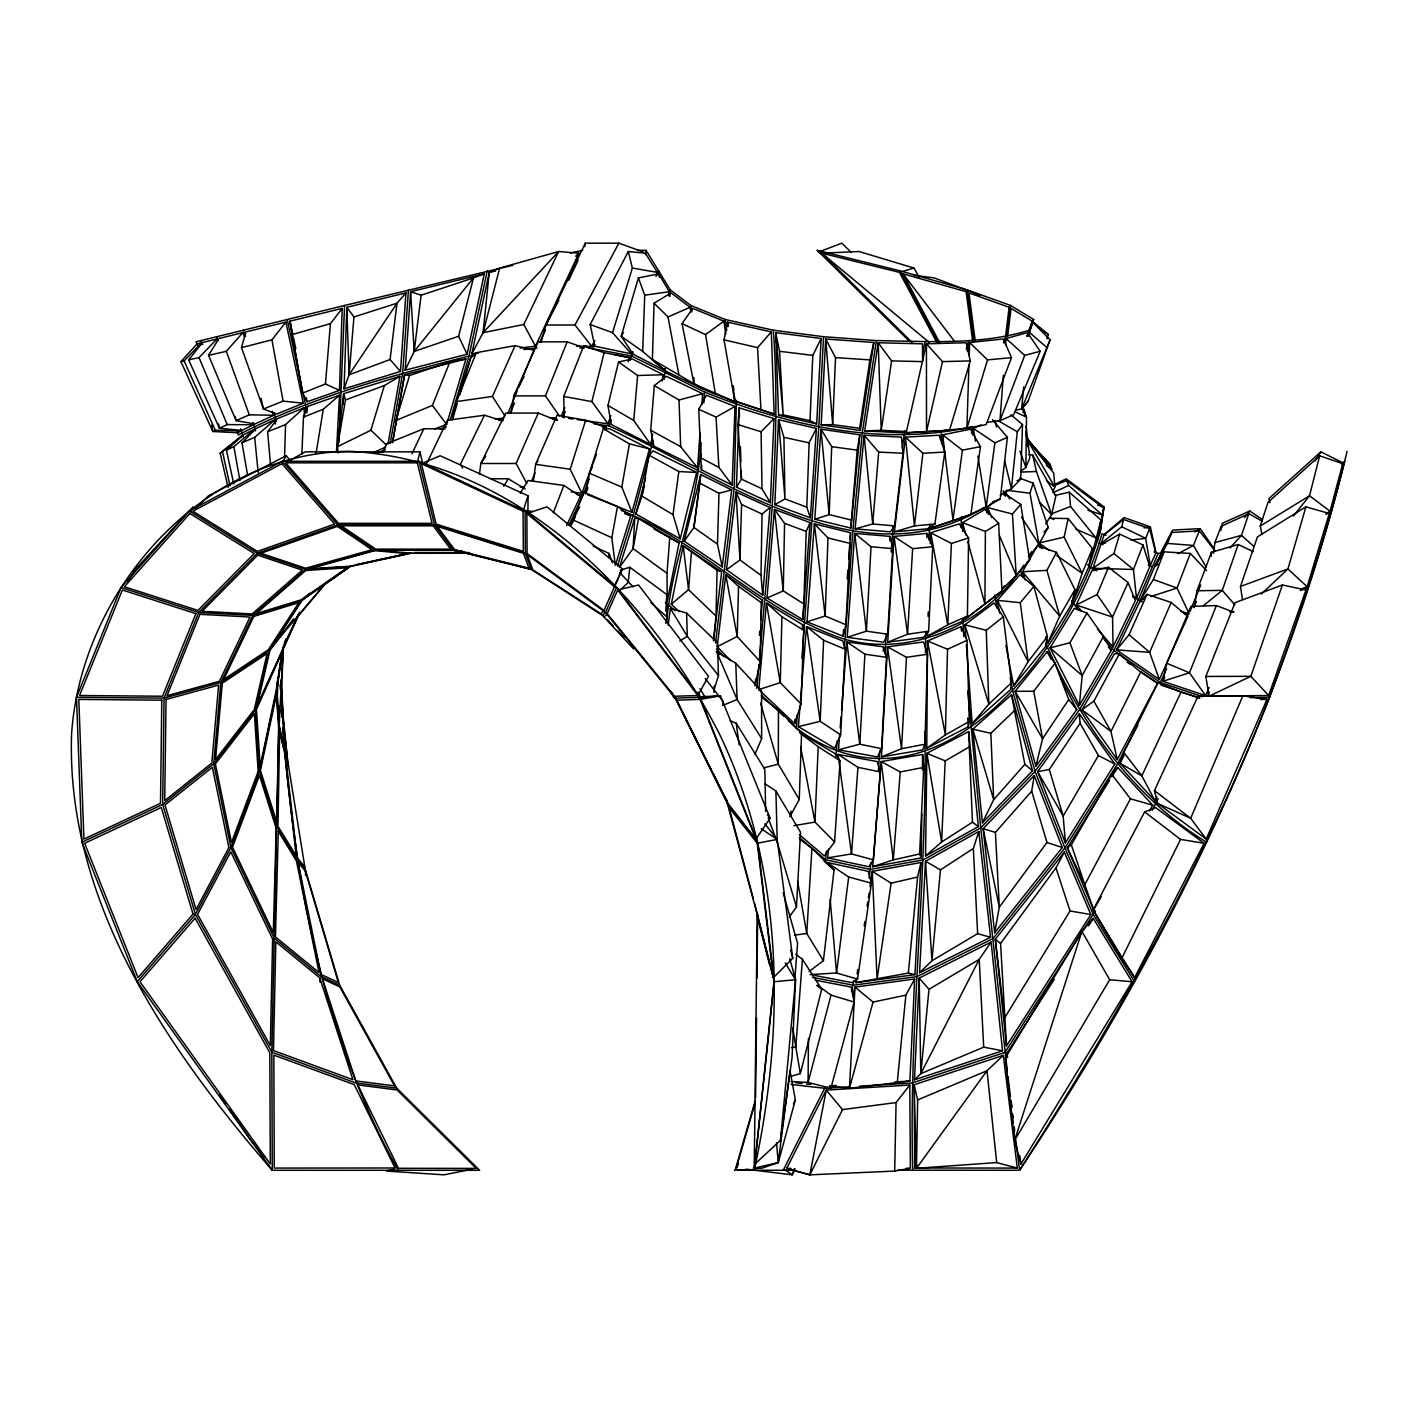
<?xml version="1.0" encoding="UTF-8"?>
<svg xmlns="http://www.w3.org/2000/svg" width="1418" height="1418" viewBox="0 0 1418 1418"><rect width="100%" height="100%" fill="white"/><g stroke="black" fill="none" stroke-linecap="round" stroke-linejoin="round"><path stroke-width="1.5" d="M761.484 697.213L778.447 710.046L778.322 764.178L799.238 799.522L789.826 816.821M527.939 513.068L528.045 495.786L440.218 455.763L421.394 463.651L436.106 524.093L523.348 551.389L523.082 511.242L528.045 495.786M924.873 731.989C927.549 878.256 908.708 1023.938 912.696 1170.187L1019.577 1170.293C1165.631 950.095 1284.868 709.089 1347.1 451.296M925.44 652.617L925.741 632.747M926.787 748.243L927.514 640.989L961.12 626.65L967.041 640.316L969.274 721.425L968.352 726.76L926.787 748.243L945.363 734.932L969.274 721.425M998.644 523.313L985.404 531.449L984.907 603.979L964.453 619.666L1001.959 590.951L998.644 523.313L984.943 509.399L962.574 522.622L962.733 531.449M808.455 1038.384L808.083 1082.43L830.877 1088.28L854.15 1002.047L851.208 987.105L815.297 980.157M620.215 570.231L629.805 567.253L666.761 594.532L665.822 611.3M755.245 1100.705L735.18 1170.187L754.199 1170.293L757.247 914.504L725.963 798.369M755.599 1097.638L756.503 1017.911M756.964 978.048L757.637 918.244L769.584 964.825M925.564 855.993L926.876 753.277L968.654 731.617L978.385 826.57L925.564 855.993L941.605 842.008L972.464 822.21L968.654 731.617M1024.771 415.58L1024.009 409.235L1026.508 417.122L1025.888 467.373L1020.978 471.166M921.239 857.943L919.608 854.008L923.738 767.386L922.622 754.465L881.181 761.572L872.708 866.735L921.239 857.943L921.842 813.914M922.427 769.885L922.622 754.465M927.602 631.772L927.461 636.168L961.014 621.899L967.413 616.068L968.618 537.954L959.259 523.898L930.687 532.725L930.35 543.732M762.707 595.135L761.005 575.336L762.033 514.025L770.027 507.591L736.031 492.011L726.459 569.788L762.707 595.135L770.027 507.591M914.716 1167.989L916.471 1168.29L917.641 1099.943L914.096 1084.77L1003.324 1055.364L1017.309 1168.077L914.716 1167.989L914.096 1084.77L916.471 1168.29L996.694 1162.583L1017.309 1168.077M754.979 685.833L760.172 661.603L761.271 602.668L762.423 600.275L725.75 574.715L717.224 646.714L730.819 660.806M766.996 597.988L783.268 590.898L774.441 509.399L784.562 523.313L783.268 590.898L803.811 603.926L802.818 619.613L766.996 597.988L774.441 509.399L810.068 522.604L802.818 619.613M894.705 1171.091L896.07 1102.584L909.789 1085.036L826.269 1090.088L786.671 1168.414L809.82 1174.848L894.705 1171.091L910.374 1168.29L909.789 1085.036M716.019 616.068L688.545 589.693L683.175 545.788L721.656 571.738L713.52 640.901L716.019 616.068L717.065 570.337L683.175 545.788L671.281 604.228L679.364 611.69M758.79 689.591L780.272 682.643L766.411 602.916L781.921 616.759L780.272 682.643L801.081 704.037L794.629 723.588L758.79 689.591L766.411 602.916L802.588 624.7L803.687 630.283L801.081 704.037M947.525 649.249L945.363 734.932L927.514 640.989L947.525 649.249L967.041 640.316M717.224 646.714L737.2 636.487L725.75 574.715L738.548 586.396L737.2 636.487L760.172 661.603M652.404 359.534L702.903 388.887L666.318 371.427L652.404 359.534L654.053 303.222L671.104 292.888L690.07 307.298L690.761 311.606M722.205 566.899L717.473 544.14L718.979 493.269L699.801 483.13L700.722 474.569L731.688 489.919L722.205 566.899L684.185 541.197L700.722 474.569L693.916 527.478L684.185 541.197M761.005 575.336L739.948 559.968L736.031 492.011L741.579 504.489L739.948 559.968L726.459 569.788M924.89 744.237L927.532 654.247L923.526 641.946L887.491 646.838L881.429 756.928L922.728 749.874L924.89 744.237L901.529 748.704L881.429 756.928M284.539 457.305L285.567 424.585L304.055 407.817L304.445 416.626M928.081 616.369L928.223 611.956M926.823 537.794L926.964 533.381L894.031 536.412L887.721 642.212L923.65 637.356L928.613 631.205L932.725 546.745L926.964 533.381M928.701 539.762L929.8 524.376M968.937 364.515L966.916 428.307L943.573 430.469M969.221 355.705L969.628 342.5L1003.395 338.991L1011.477 357.62L986.13 424.602L966.916 428.307L987.495 359.888L969.628 342.5L967.147 350.884M1000.275 495.201L1011.406 488.749L1020.747 479.142L1022.502 424.585L1010.999 414.8M339.469 390.393L342.199 308.38L289.928 321.159L302.513 393.141L307.121 401.773L339.469 390.393L325.449 383.977L302.513 393.141L289.928 321.159L292.64 333.886M512.713 265.343L344.574 305.473L338.867 442.646M344.06 388.869L346.807 307.298L405.938 292.888L400.496 371.427L344.06 388.869L349.094 374.777L397.005 303.222L405.938 292.888M736.438 487.172L739.186 407.835L774.015 418.611L770.346 502.699L736.438 487.172L741.419 479.142L741.153 470.51M803.811 603.926L806.222 531.431L810.068 522.604M1211.309 556.264L1211.433 552.276L1238.198 544.494L1253.299 551.602M638.419 277.91L621.208 336.296L633.155 354.216L664.368 370.222L642.691 351.434L644.729 295.21L638.419 277.91L658.679 273.851L669.278 291.683L669.012 296.043M732.149 485.062L734.985 406.434L706.359 395.197L698.737 409.253L701.378 469.819L732.149 485.062L718.891 467.391L700.793 457.837L701.183 453.512M810.352 517.818L806.807 507.148L809.129 442.841L816.413 428.396L778.517 419.746L774.831 504.648L810.352 517.818L816.413 428.396M799.238 799.522L801.578 733.195L778.447 710.046M807.002 621.846L825.134 616.015L814.393 523.88L828.006 537.936L825.134 616.015L845.908 624.753L843.125 636.133L807.002 621.846L814.393 523.88L850.552 532.707L845.908 624.753M850.889 528.063L851.456 520.105L829.193 514.592L820.898 429.193L831.692 446.652L829.193 514.592L814.783 519.272L820.898 429.193L859.84 434.83L850.889 528.063L814.783 519.272M816.679 423.964L810.015 420.667L812.798 355.386L821.146 338.512L775.699 332.627L778.571 415.279L816.679 423.964L821.146 338.512M800.479 700.545L806.523 626.596L823.61 640.262L820.189 721.337L840.644 734.843L834.706 748.172L798.334 726.654L800.124 704.906M821.199 424.797L832.685 424.602L825.701 338.991L835.521 357.62L832.685 424.602L859.645 428.307L860.371 430.469L821.199 424.797L825.701 338.991L873.842 342.5L860.371 430.469M301.839 454.256L303.47 417.122L307.529 406.434L339.522 395.197L336.438 452.236M785.217 962.964L795.551 979.714L792.059 1057.757L780.485 1140.356L754.837 1164.089L773.944 981.77L795.551 979.714L789.737 958.603M801.152 734.045L818.204 746.701L814.942 822.068L834.599 841.902L824.283 855.905L799.575 834.847M967.413 616.068L947.773 624.789L930.687 532.725L951.407 543.449L947.773 624.789L927.461 636.168M945.186 760.881L941.605 842.008L926.876 753.277L945.186 760.881L969.558 746.807M829.814 1086.206L849.435 1088.297L909.895 1081.048L914.663 978.987L855.001 987.105L852.661 995.525M914.486 1079.807L919.201 978.065L991.111 942.101L1002.544 1050.791L914.486 1079.807L920.796 1073.656L979.2 959.401L991.111 942.101M282.714 657.686L279.24 723.481L276.776 689.52L277.893 678.69M281.491 686.489L283.334 651.589M637.32 250.312L646.041 250.312L670.271 289.892L690.85 305.473L725.13 319.475L773.324 330.217L823.557 336.722L818.842 426.605L801.914 658.306M840.644 734.843L845.181 649.214L842.895 640.971L806.523 626.596L820.189 721.337L798.334 726.654M634.732 518.19L633.102 548.571L619.436 567.43L634.732 518.19L638.508 518.58L679.062 543.023L667.24 601.232L667.009 573.315L669.792 537.174M789.117 917.233L796.473 906.971L800.55 832.26L775.894 790.996L765.029 783.817M887.65 634.201L866.416 631.17L854.717 533.363L871.024 546.745L866.416 631.17L847.22 637.32L854.717 533.363L890.043 536.412L892.702 548.66L887.65 634.201L883.733 642.212L847.22 637.32M839.704 734.4L838.517 749.803L877.441 756.928L881.588 748.686L886.516 657.314L883.503 646.838L846.83 641.929L841.565 710.17M906.474 657.314L901.529 748.704L887.491 646.838L906.474 657.314L927.532 654.247M856.437 978.26L855.798 982.621L914.947 974.645L921.009 862.481L872.283 871.361L870.014 886.622M919.538 972.766L925.511 861.24L978.828 831.497L990.544 937.263L919.538 972.766L931.927 960.766L977.64 933.647L990.544 937.263M343.103 404.591L343.705 393.672L399.965 376.302L387.983 444.047M883.272 651.234L883.503 646.838M879.763 750.76L878.38 770.577M885.133 653.627L886.285 633.74M881.588 748.686L859.769 744.184L846.83 641.929L864.927 654.212L859.769 744.184L838.517 749.803M889.795 540.825L890.043 536.412M928.613 631.205L907.573 634.218L894.031 536.412L912.625 548.66L907.573 634.218L887.721 642.212M799.539 839.19L811.929 848.354L806.736 933.487L823.415 960.66L809.075 971.49M891.178 551.974L893.234 525.653M663.979 379.563L665.379 368.786M669.863 296.468L670.271 289.892M713.892 692.339L714.3 685.887M701.91 404.591L702.654 393.69L666.336 376.302L654.318 385.554L650.72 430.239L653.946 446.174L697.603 467.887L699.978 432.969M701.148 442.664C698.01 503.709 671.99 561.191 666.584 622.183M703.824 403.049L704.569 392.042L631.737 356.042L588.488 347.977M701.378 469.819L701.68 465.423M834.599 841.902L840.094 760.81L834.493 753.206L799.575 732.592M408.455 289.892L402.677 373.164L390.216 443.444M405.158 370.204L410.617 291.683L484.265 273.851L467.071 354.216L405.158 370.204L414.18 351.434L473.47 277.893L484.265 273.851M843.125 636.133L843.604 629.539M847.237 578.916L847.858 570.125M848.655 559.117L849.754 543.714M850.073 539.319L850.552 532.707M770.346 502.699L761.998 488.749L741.419 479.142L737.963 424.602L739.186 407.835L739.469 416.467M837.595 758.807L838.038 754.411L857.961 767.333L851.509 853.937L827.651 857.855L828.537 849.063M1003.324 375.256L999.974 420.667L987.158 422.316M1005.575 344.999L1006.053 338.512L1027.465 332.627L1040.156 351.292L1013.586 414.836L999.974 420.667L1024.682 355.386L1040.156 351.292M795.746 954.296L802.411 959.242L795.799 1047.051L800.337 1073.603L790.482 1076.404M1220.863 530.58L1221.182 526.291L1248.833 513.688L1262.002 521.115M691.417 552.4L688.545 589.693L671.281 604.228M794.86 978.42L797.59 943.289L783.161 892.861M837.223 740.745L835.946 756.166M844.348 648.168L852.838 530.899L862.268 432.88L876.395 340.586C927.354 341.224 980.051 345.443 1029.415 330.217L1033.633 319.475L1010.609 305.473L967.306 289.892L899.881 270.803L817.229 250.312L909.895 341.756M840.2 727.788L841.051 716.781M873.417 859.857L880.348 771.959L877.193 761.555L838.038 754.411L851.509 853.937L873.417 859.857L868.738 866.735L827.651 857.855M919.608 854.008L893.287 859.875L881.181 761.572L900.253 771.959L893.287 859.875L872.708 866.735M794.629 723.588L794.984 719.192M802.234 629.096L802.588 624.7M1106.146 535.242L1101.981 533.788C1068.179 654.265 931.856 829.725 796.26 728.037L797.324 714.973M870.936 862.853L869.11 878.185M325.449 383.977L330.429 323.641L342.199 308.38M851.456 520.105L857.181 450.162L859.84 434.83M894.581 525.901L872.708 523.986L864.129 435.237L878.681 452.076L872.708 523.986L855.125 528.825L864.129 435.237L901.458 437.134L902.982 453.246L894.581 525.901L890.433 531.856L855.125 528.825M287.287 765.755L287.641 761.395L285.373 754.27L297.142 857.713L304.569 866.54M349.094 374.777L353.968 316.941L346.807 307.298L349.094 374.777L390.074 359.534L397.005 303.222L353.968 316.941M790.624 815.385L790.996 810.972M650.738 444.561L633.757 420.472L637.586 375.504L618.567 361.962L607.967 405.442L611.229 424.478L650.738 444.561L652.617 433.979M755.174 683.653L755.546 679.257M759.357 635.388L759.747 630.992M760.704 620.02L762.423 600.275M756.857 688.404L758.949 664.475M759.339 660.132C768.716 550.432 781.336 440.431 773.324 330.217M1015.536 410.156L1021.616 408.987L1023.672 386.954M1028.405 336.296L1032.605 322.116L1050.082 339.841L1028.156 401.099L1021.616 408.987L1050.082 339.841M780.485 1140.356L795.551 979.714M940.453 869.89L931.927 960.766L925.511 861.24L940.453 869.89L973.333 848.496L978.828 831.497M855.798 982.621L908.335 973.067L917.588 877.051L921.009 862.481M1079.328 705.402L1082.2 675.588L1103.452 636.363L1087.003 613.072L1074.259 608.375L1050.047 647.866L1079.328 705.402L1111.269 650.401L1103.452 636.363M920.796 1073.656L928.985 989.321L919.201 978.065L920.796 1073.656L983.702 1047.158L1002.544 1050.791M897.275 1082.448L905.872 995.152L914.663 978.987M1162.547 553.197L1158.151 553.428L1137.98 600.541L1113.928 650.437L1079.364 709.939L1035.051 771.392L980.724 827.846L923.313 859.857L870.404 869.447L825.56 859.769L826.446 850.96M1221.802 527.656L1222.245 523.331L1249.807 510.994L1262.534 519.662M278.034 677.449L276.705 690.495L259.6 771.162L230.921 847.609L195.436 914.45L137.28 981.664L272.256 1170.293L479.621 1170.293L396.703 1088.155L339.593 985.031L305.207 869.252L287.482 759.428L281.491 705.295M306.855 412.957L307.529 406.434M478.415 353.029L471.822 353.826L483.077 332.681L489.263 272.362L499.685 268.055L558.657 251.518L578.916 253.184L535.437 346.187L520.087 348.03M1022.502 424.585L1017.291 431.746L1011.406 488.749L1004.742 461.116M278.07 679.187L277.379 685.763L283.423 646.679M278.531 674.808L278.992 670.413M629.805 567.253L628.209 582.532L620.127 590.065M279.116 705.916L271.831 1052.209L272.256 1170.293C167.2 1049.001 65.76 901.21 71.591 733.833C81.322 590.934 201.232 453.175 349.466 451.296C514.894 459.45 647.601 594.053 719.405 733.833C784.296 869.039 785.732 1026.047 754.199 1170.293L774.246 981.664L757.62 842.239L699.925 697.337L616.564 587.513L525.103 510.994L419.019 461.293L282.306 461.293L189.427 510.994L121.044 587.513L76.501 697.337L81.819 842.239L137.28 981.664M608.641 557.469L609.102 553.481L593.203 546.09M902.291 447.946L904.773 430.771M894.404 531.856L905.446 437.134L939.159 435.237L944.778 452.076L934.923 524.004L927.354 528.825L894.404 531.856L914.468 525.901L934.923 524.004M922.87 453.246L914.468 525.901L905.446 437.134L922.87 453.246L944.778 452.076M966.367 515.638L962.609 517.836L986.184 507.148L1000.257 498.976L1007.4 437.347L992.547 419.746M715.523 643.063L734.134 488.607L736.456 400.408M823.415 960.66L834.068 869.801L811.929 848.354M972.571 434.936L973.351 428.396L981.026 424.939M961.51 516.648L961.085 527.585M971.578 433.199L972.376 426.605C882.634 447.149 788.443 425.737 704.569 392.042M458.617 336.279L414.18 351.434L421.111 295.21L473.47 277.893L458.617 336.279L467.071 354.216M1005.433 337.342L1009.137 307.298L968.973 292.888L975.23 340.869M1006.833 335.765L1010.609 305.473M812.248 974.964L851.881 982.621L857.571 979.147L871.432 883.184L868.348 871.361L826.96 862.41L848.673 876.998L836.549 972.996L810.157 974.574M940.524 439.42L941.339 432.88M941.605 443.515L942.686 434.83L970.479 429.193L980.458 446.652L970.834 514.61L930.952 528.081L970.834 514.61M1007.56 336.438L1011.087 308.38L1032.18 321.159L1048.363 334.595L1046.927 338.76M754.199 1170.293L755.298 1161.572M754.465 1168.077L778.252 1162.583L790.003 1070.625L795.374 1099.907L778.252 1162.583L761.714 1168.272L753.259 1168.184M1213.489 553.321L1214.871 542.598L1221.182 526.291M533.434 480.95L535.632 464.324L557.044 415.244L585.669 420.242L606.567 427.492L602.189 426.889M668.162 625.178L670.359 608.375L686.631 613.072L717.402 642.726L718.447 675.517L714.229 689.432M479.426 474.197L480.844 463.491L505.73 413.081L538.273 413.081L557.114 420.455M699.801 483.13L693.916 527.478L717.473 544.14M630.407 360.154L632.322 351.735M645.456 254.62L646.041 250.312M680.179 538.858L673.018 514.628L678.832 471.538L649.001 455.16L653.202 450.871L696.681 472.495L680.179 538.858L635.831 513.972L645.669 478.221M962.414 450.162L953.002 520.122L942.686 434.83L962.414 450.162L980.458 446.652M1007.4 437.347L994.887 442.841L986.184 507.148L977.871 456.064M965.871 637.94L964.896 624.753L994.036 602.969L1003.288 616.795L1011.442 682.749L1010.467 689.697L972.163 723.694L966.349 644.534M891.124 883.184L877.068 979.164L872.283 871.361L891.124 883.184L917.588 877.051M584.783 246.661L585.297 243.169L618.868 243.169L643.169 251.925M853.866 980.848L851.474 991.519M857.092 973.9L857.73 969.522M864.2 925.901L864.856 921.54M867.107 906.262L867.763 901.901M868.401 897.541L869.057 893.18M859.645 428.307L869.89 359.888L873.842 342.5M891.603 360.916L881.234 430.31L864.679 430.895L878.185 342.731L922.462 343.83L922.639 361.608L891.603 360.916L878.185 342.731L881.234 430.31L906.651 431.533L902.202 432.791L864.679 430.895M1100.138 532.406L1103.966 506.846L1066.194 478.823L1054.62 484.477M1103.789 508.123L1100.067 532.654L1097.302 541.127L1103.789 508.123L1066.62 480.525L1054.85 485.47M511.083 413.365L513.83 395.888L538.131 341.862L567.165 341.862L583.791 347.587M994.674 932.778L999.3 907.165L1046.98 842.505L1031.701 791.173L1034.218 775.575L983.135 828.661L994.674 932.778L1062.295 847.485L1034.218 775.575M316.072 453.583L323.286 409.253L339.522 395.197M1194.169 607.666L1196.969 590.739L1211.433 552.276M399.965 376.302L384.331 385.554L370.913 430.221L337.519 446.67L343.705 393.672L345.478 399.982L337.519 446.67L338.14 453.033M649.001 455.16L641.893 496.087L635.831 513.972M587.69 494.758L631.932 512.323L621.811 487.065L629.397 443.852L603.306 428.732L589.445 473.24L585.669 493.943M653.007 441.317L633.279 515.106L617.468 565.995M1100.953 519.998L1097.036 542.137L1089.201 565.392L1100.953 519.998L1069.278 492.206L1055.187 495.378M662.046 381.105L663.181 374.76L632.393 358.967L618.567 361.962M617.468 506.51L630.673 515.992L615.323 565.374L611.832 537.741L617.468 506.51L583.791 492.206L570.426 525.972M638.508 518.58L633.102 548.571L667.009 573.315M788.762 1168.999L809.82 1174.831L826.269 1090.088L842.522 1109.585L896.07 1102.584M665.786 623.441L667.063 617.06L666.761 594.532M724.013 339.841L727.54 322.116L771.321 331.901L774.139 414.091L734.754 401.099L724.013 339.841L757.566 347.623L771.321 331.901M999.761 613.161L997.315 600.328L1019.967 574.715L1033.899 586.414L1047.423 636.54L1045.367 646.768L1013.675 685.94L1005.894 645.279M1092.48 548.589L1088.492 567.43L1073.036 601.232L1082.164 573.315L1092.48 548.589L1068.179 518.563L1049.497 518.226M487.243 270.803L469.021 356.042L450.286 419.622M471.822 353.826L489.263 272.362L495.68 270.998M1233.483 612.097L1216.378 605.575L1190.925 606.408L1166.784 663.252L1162.884 681.296L1205.672 695.653L1209.022 687.517M1056.889 555.626L1082.164 573.315L1064.12 537.138L1068.179 518.563M922.622 352.391L925.032 341.791M906.173 432.791L926.433 343.83L966.19 342.731L970.32 360.916L949.475 430.31L906.173 432.791L949.475 430.31M942.491 361.608L926.521 431.533L926.433 343.83L942.491 361.608L970.32 360.916M1025.338 579.909L1022.449 571.755L1037.373 545.77L1056.481 552.382L1074.933 589.693L1071.583 604.228L1047.742 643.098L1045.562 636.983M452.182 419.799L456.454 401.595L470.758 357.673L476.342 352.692L515.053 345.655L533.895 350.211L518.758 387.079M284.965 641.007C275.057 679.842 273.798 721.337 287.482 759.428L281.526 700.368M286.028 638.809L285.036 643.01L298.631 613.905M417.778 461.01L419.976 451.846L305.189 451.846L287.482 461.843M1035.902 766.287L1042.549 738.743L1068.711 699.57L1055.01 663.305L1047.246 651.571L1015.093 691.328L1035.902 766.287L1076.758 709.603L1061.019 678.655M610.768 415.563L608.074 423.84L591.891 401.613L604.139 352.692L583.773 345.655L563.744 396.42L564.187 417.814M644.463 485.807L641.893 496.087L673.018 514.628M1123.57 519.52L1104.037 534.923L1101.254 543.449L1121.744 526.769L1123.57 519.52L1149.626 528.577L1155.812 553.02L1150.282 565.374L1145.655 538.344L1149.626 528.577M1326.344 513.546L1330.049 511.242L1342.704 463.651L1319.644 455.781L1309.523 495.786L1293.446 516.01M800.337 1073.603L821.731 989.232L802.411 959.242M483.077 332.681L558.657 251.518L523.809 324.492L483.077 332.681L499.685 268.055M817.442 985.138L831.019 995.099L808.083 1082.43L791.031 1081.562M1015.784 1139.735L1019.577 1170.293C1116.055 1019.932 1203.847 863.775 1269.606 697.337C1297.984 619.755 1324.802 541.534 1344.689 461.293L1341.463 464.182M873.045 1002.065L849.435 1088.297L855.001 987.105L873.045 1002.065L905.872 995.152M631.932 512.323L649.444 448.903L610.077 428.91L603.306 428.732M241.468 347.623L245.899 331.901L285.887 322.116L303.275 403.226L276.599 414.074L263.464 408.987L241.468 347.623L271.937 339.841L285.887 322.116M540.949 342.465L545.965 325.006L585.297 243.152M736.314 1167.989L755.351 1102.016M1301.033 589.037L1307.13 586.751L1329.269 513.493L1305.889 506.829L1287.934 568.937L1261.311 594.089M434.528 428.927L446.617 424.478L465.902 358.967L449.861 361.962L409.572 375.486L404.609 374.742L392.538 442.54L404.609 374.742L465.902 358.967M1096.522 570.78L1092.888 568.281L1113.928 553.516L1119.635 534.107L1143.014 544.973L1149.714 566.686L1136.492 598.183L1132.858 595.684M452.466 419.693L457.34 403.155M459.786 394.895L470.758 357.673M966.207 348.97L968.689 340.586M409.572 375.486L395.923 420.455L432.401 405.424L449.861 361.962M628.316 251.518L590.172 324.492L594.762 346.187L631.311 353.826L612.541 332.681L632.357 268.055L628.316 251.518L645.314 253.184L657.332 272.362L655.985 276.545M1028.511 557.15L1038.951 544.122L1030 493.251L1033.137 483.095L1019.542 478.114M571.153 491.904L581.859 493.216L570.196 469.234L585.669 420.242M631.737 356.042L633.066 351.894M657.58 274.95L658.891 270.803L659.299 277.343M1013.48 1127.257L1014.614 1140.356L1081.916 931.36L1093.296 918.474L1132.096 981.77L1020.889 1164.089L1014.614 1140.356L1005.397 1057.881L1006.993 1053.042L1054.283 979.306M628.192 361.82L629.539 357.673L614.668 354.606M594.036 423.911L609.102 425.985L611.105 419.799M1261.949 534.48L1260.247 526.025L1268.029 502.344L1319.644 455.781M1161.094 685.142L1199.841 698.081L1180.981 692.161L1157.992 682.82L1123.676 752.267L1120.025 763.203L1155.05 800.869L1156.964 796.898M1248.833 513.688L1241.459 535.366L1230.062 547.915M1242.452 599.495L1240.484 586.449L1257.429 536.89L1305.889 506.829M1282.386 584.996L1250.836 676.315L1209.005 696.203L1205.849 676.457L1235.043 602.668L1282.386 584.996L1305.978 589.994L1268.649 695.511L1209.005 696.203M1238.198 544.494L1222.245 590.367L1203.403 605.663M1028.546 331.493L1032.18 321.159M1029.663 330.429L1032.605 322.116M1029.22 331.954L1033.633 319.475M794.434 1168.627L792.201 1174.831L745.762 1169.141M1003.465 342.837L1005.752 336.722M1004.529 342.589L1006.053 338.512L1024.682 355.386M569.008 524.979L583.082 495.201L589.214 478.912M586.432 491.922L587.956 487.845M581.859 493.216L596.535 454.185M553.321 512.802L563.868 485.435L580.37 496.406L566.597 525.529M1144.61 598.573L1140.568 599.903L1153.968 567.944L1164.107 551.832L1190.34 553.445L1177.046 588.027L1189.099 613.675L1180.662 611.282M1140.568 599.903L1153.383 579.537L1164.107 551.832M1143.014 544.973L1133.461 569.469L1136.492 598.183M383.214 452.076L386.476 443.834L423.805 428.732L445.287 428.91M1216.378 605.575L1189.454 672.788L1162.884 681.296L1164.692 677.29M559.277 415.917L545.487 395.888L567.165 341.862M1158.524 564.204L1154.642 566.296L1167.386 543.413L1171.782 532.477L1199.291 530.846L1215.013 550.787M1199.291 530.846L1193.442 545.434L1177.933 553.782M476.342 352.692L456.454 401.595L492.418 396.42L515.053 345.655M1189.932 611.619L1200.745 584.943M1193.903 607.489L1196.331 601.498M1026.933 336.261L1029.415 330.217M1027.181 335.906L1028.812 331.901L1046.998 347.623M507.821 413.702L517.074 391.173M510.196 413.365L514.397 403.155M1207.516 696.043L1209.182 691.966M1081.863 611.459L1076.191 605.007L1097.089 594.55L1108.504 567.271L1128.072 582.568L1135.375 600.665L1113.059 646.909L1097.461 629.184M754.979 754.323L761.643 738.601L761.555 691.133L735.765 663.234L716.48 651.518L737.112 699.482L761.643 738.601M1242.859 695.813L1190.659 818.292L1206.204 839.101L1267.018 699.411L1242.859 695.813L1198.05 696.132L1154.429 790.606L1157.691 803.457L1206.204 839.101M1171.179 602.473L1149.661 652.333L1159.339 679.506L1187.859 616.493L1171.179 602.473L1147.091 594.372L1139.292 602.756L1116.569 649.869L1159.339 679.506M561.404 415.74L564.86 407.746M562.627 417.512L565.215 411.557M526.769 483.414L516.117 463.491L538.273 413.081M1047.742 643.098L1059.671 616.103L1074.933 589.693M614.49 586.751L603.997 610.414L527.106 553.587L526.876 513.493L547.011 506.829L622.431 568.937L614.49 586.751L526.876 513.493M616.564 587.513L605.468 612.487L602.526 615.412L531.325 569.469L453.352 550.078L375.15 550.078L305.455 569.469L252.829 615.412L220.818 682.519L213.71 763.753L230.921 847.609L274.365 938.291L320.876 976.364L339.593 985.031M617.716 589.994L607.188 613.675L674.543 696.256L697.851 695.511L708.486 676.315L638.579 585.014L617.716 589.994L697.851 695.511M1154.642 566.296L1171.782 532.477M1129.047 634.732L1149.661 652.333L1116.569 649.869L1129.047 634.732L1147.091 594.372M1128.072 582.568L1112.563 617.078L1113.059 646.909M1202.641 696.734L1160.332 682.554L1166.589 668.747M531.466 481.039L535.135 473.063M614.295 586.503L622.431 568.937M592.139 467.461L589.445 473.24L621.811 487.065M539.868 341.986L545.469 330.039M568.778 280.215L578.101 260.274M1180.981 692.161L1141.827 775.876L1155.05 800.869M299.553 612.31L257.278 705.278L269.899 650.348L293.526 618.851M299.801 612.523L255.612 709.815L213.71 763.753L162.698 804.449L81.819 842.239M411.929 453.884L423.805 428.732M571.525 524.695L575.176 516.95M426.818 463.349L447.432 420.242L484.477 415.244L502.663 420.898M1052.989 490.929L1054.85 487.048L1053.787 473.24L1026.969 438.977M1158.24 798.706L1152.178 810.316M190.686 511.827L193.114 506.829L135.685 568.937L127.78 581.415M982.444 822.759L993.681 799.681L1024.842 764.337L1011.513 694.749L972.801 729.153L982.444 822.759L1032.552 770.701L1011.513 694.749M484.477 415.244L460.389 464.324L462.587 468.135M793.46 1103.807L795.374 1099.907M1204.112 843.267L1180.538 839.403L1121.744 958.373L1134.56 977.64L1204.112 843.267L1155.688 807.657L1144.663 811.894L1093.136 909.984L1121.744 958.373L1093.136 909.984M735.18 1170.187L738.122 1164.231L735.18 1170.187L794.169 1170.293M795.161 1168.911L792.201 1174.831L784.615 1169.495M809.82 1174.848L842.522 1109.585M1117.26 759.64L1081.987 709.762L1114.619 653.556L1119.21 654.177L1140.692 672.061L1110.968 731.44L1117.26 759.64L1157.513 683.228L1141.419 672.114M579.643 506.935L573.102 519.945L611.832 537.741M783.197 1170.293L824.673 1088.28L848.708 1086.826M558.976 300.013L545.965 325.006L574.999 325.006L591.66 346.346L594.816 340.568M1137.91 725.165L1117.508 763.894L1064.918 847.875L993.008 938.574L917.021 976.577L853.228 985.209L812.425 977.339M1124.137 755.404L1120.025 763.203L1141.827 775.876L1123.676 752.267M1160.456 553.304L1172.704 530.084L1200.213 528.63L1213.968 548.536M524.04 376.656L513.83 395.888L545.487 395.888M1006.496 1045.881L1000.576 943.449L1055.967 867.851L1064.351 852.094L1090.85 914.575L1006.496 1045.881L995.276 939.283L1064.351 852.094M1149.555 810.901L1152.781 805.194L1117.668 767.422L1111.889 774.476L1130.465 798.813L1084.788 884.672L1093.703 909.842L1101.219 896.53M1046.909 570.355L1022.449 571.755L1059.671 616.103L1046.909 570.355L1056.481 552.382M574.999 325.006L618.868 243.152M281.916 463.651L334.683 524.093L257.349 551.389L192.901 511.242L281.916 463.651L286.17 455.763L290.53 460.761M1093.881 701.13L1110.968 731.44L1081.987 709.762L1093.881 701.13L1119.21 654.177M592.777 347.977L594.869 344.149M1033.137 483.095L1048.239 527.443L1038.951 544.122L1021.456 517.021M1095.476 910.923L1004.954 1052.404L912.075 1083.015L859.627 1086.17M621.226 510.338C701.804 542.74 761.803 612.505 845.022 639.358C913.192 657.881 986.609 623.317 1023.778 565.126M1029.291 555.572L1031.506 551.744M1069.916 642.779L1082.2 675.588L1050.047 647.866L1069.916 642.779L1087.003 613.072M1093.703 909.842L1067.329 847.858L1071.334 844.791L1111.889 774.476M1079.311 713.839L1080.091 723.286L1098.383 755.546L1063.163 816.059L1065.414 842.824L1114.796 764.018L1079.311 713.839L1037.621 771.658L1065.414 842.824M1014.614 1140.356L1109.674 979.732L1081.916 931.36L1005.397 1057.881M1013.675 685.94L1028.103 661.692L1047.423 636.54M623.477 332.503L621.208 336.296L642.691 351.434M503.744 486.232L508.247 478.77L525.174 488.962M520.246 493.34L528.028 480.489L563.868 485.435M272.238 411.131L273.78 415.261L255.027 423.947L236.044 420.65L208.57 355.386L218.833 338.512L242.868 332.627L244.41 336.775M1055.967 867.851L1070.023 910.959L1004.529 1018.106L995.276 939.283L1000.576 943.449M1109.479 780.52L1067.329 847.858L1084.788 884.672L1071.334 844.791M1111.818 776.763L1117.668 767.422M537.989 460.602L535.632 464.324L570.196 469.234M1045.722 523.916L1051.642 514.61L1055.825 496.052L1032.712 455.125L1028.617 454.469M1315.053 461.027L1320.867 451.863L1342.97 462.835M1088.563 925.848L1093.296 918.474M348.154 567.856L324.651 584.251L271.831 646.874L301.874 600.612L309.975 593.522M485.718 456.135L480.844 463.491L516.117 463.491M1049.285 769.513L1063.163 816.059L1037.621 771.658L1049.285 769.513L1080.091 723.286M698.631 698.01L720.433 695.83L700.208 699.411L676.847 700.191L727.824 803.297L755.9 839.101L770.116 818.257L720.433 695.83L698.01 696.841M732.964 386.529L735.073 401.79L705.827 390.411L693.987 383.977L682.04 323.641L692.746 308.38L723.924 321.159L725.732 334.24M916.471 1168.29L986.999 1070.732L1003.324 1055.364M271.831 646.874L283.6 631.17M283.706 631.081L269.243 650.383L220.818 682.519L164.027 698.117L76.501 697.337M270.501 464.608L267.612 431.728L277.538 418.594L304.055 407.817M1033.757 691.222L1015.093 691.328L1042.549 738.743L1033.757 691.222L1055.01 663.305M1244.561 517.641L1249.807 510.994M188.647 359.888L202.561 342.5L216.936 338.991L199.034 357.62L188.647 359.888L219.453 428.289L242.088 430.434L253.29 424.78L227.217 424.585L219.453 428.289L218.62 424M1021.616 408.987L1028.156 401.099M1020.269 602.703L997.315 600.328L1028.103 661.692L1020.269 602.703L1033.899 586.414M296.149 618.461L327.31 581.486M972.163 723.694L988.842 704.143L1011.442 682.749M1002.42 589.073L1016.21 575.371L1012.417 514.025L1020.765 504.471L1003.873 493.127M1020.765 504.471L1029.663 559.986L1016.21 575.371L999.389 535.508M995.418 832.401L983.135 828.661L999.3 907.165L995.418 832.401L1031.701 791.173M208.57 355.386L226.313 351.292L242.868 332.627M1001.923 588.824L1004.742 585.652M180.901 361.608L197.155 343.83L201.657 342.731L184.11 360.916L180.901 361.608L212.842 431.515L237.657 432.774L241.273 430.859L215.323 430.274L212.842 431.515L211.707 425.099M1044.02 532.034L1048.239 527.443M991.98 502.911L987.619 507.591L988.275 514.167M761.998 488.749L761.111 431.746L774.015 418.611M247.53 474.959L242.017 442.824L256.268 428.378L274.968 419.728L275.553 424.088M754.589 903.443L773.413 977.64L792.733 958.355L777.188 839.385L764.834 823.84M196.003 508.158L208.464 495.786L286.17 455.763M600.771 613.959L603.465 611.282M604.139 617.06L606.886 614.331M990.845 733.301L972.801 729.153L993.681 799.681L990.845 733.301L1014.951 710.152M575.708 256.179L578.916 253.184M1026.579 562.786L1029.663 559.986M226.437 450.144L243.506 434.812L254.655 429.175L233.881 446.635L226.437 450.144L233.775 484.034M1320.867 451.863L1268.897 498.587L1269.996 502.716M309.638 593.433L301.591 600.488L269.243 650.383L255.612 709.815L259.6 771.162L277.432 827.563L297.16 859.609L305.207 869.252M306.377 596.694L309.62 593.858M242.017 442.824L254.691 437.329L274.968 419.728M220.18 453.228L242.726 435.22L220.18 453.228L228.085 487.402M1104.161 534.551L1124.084 517.57L1150.352 526.858L1155.971 552.666M986.254 630.336L988.842 704.143L964.896 624.753L986.254 630.336L1003.288 616.795M1001.959 590.951L984.907 603.979L967.732 541.392M682.04 323.641L705.544 334.577L723.924 321.159M304.746 598.112L349.962 566.58L410.99 553.304L469.677 553.18M679.807 641.025L687.287 636.327L686.631 613.072M1194.789 531.998L1200.213 528.63M1325.99 514.415L1331.52 510.994M1260.247 526.025L1309.523 495.786L1330.049 511.242M928.985 989.321L979.2 959.401L983.702 1047.158M984.393 507.254C860.637 584.358 720.397 475.065 609.102 425.985M1119.635 534.107L1100.776 544.831L1092.888 568.281L1133.461 569.469L1113.928 553.516M698.737 409.253L716.055 417.122L734.985 406.434M774.831 504.648L784.987 498.959L806.807 507.148M1052.954 492.755L1068.658 485.452L1102.123 514.805L1087.872 510.214M371.605 453.406L385.607 447.078M377.436 453.14L385.448 449.506M273.78 415.261L249.284 414.836L236.044 420.65L235.14 416.325M654.053 303.222L668.02 316.941L690.07 307.298M1017.007 480.737L1020.747 479.142M917.641 1099.943L986.999 1070.732L996.694 1162.583M722.932 705.349L737.112 699.482L735.765 663.234M303.275 403.226L283.104 401.099L263.464 408.987L261.036 398.281M267.612 431.728L285.567 424.585M303.47 417.122L323.286 409.253M1052.032 513.6L1070.537 506.492L1095.777 537.759L1075.801 529.038M992.671 501.812L1000.257 498.976M1300.359 590.526L1308.424 587.513M345.478 399.982L384.331 385.554M440.271 428.963L446.369 426.712M1240.484 586.449L1287.934 568.937L1307.13 586.751M1150.689 596.606L1177.046 588.027L1153.383 579.537M951.407 543.449L968.618 537.954M901.511 271.742L913.99 268.055L919.343 277.556M292.126 334.595L330.429 323.641M1214.871 542.598L1241.459 535.366L1253.849 546.409M654.318 385.554L679.009 400L702.654 393.69M718.979 493.269L731.688 489.919M763.593 767.882L778.322 764.178L760.544 703.062M344.574 305.473L195.985 341.791L197.776 345.762M1042.159 548.642L1038.845 543.005L1064.12 537.138M394.417 1169.212L386.299 1171.073L444.011 1174.831L471.981 1169.265M355.617 564.807L410.316 552.896M570.036 253.042L582.763 250.312M1108.504 567.271L1091.807 570.834L1076.191 605.007L1112.563 617.078L1097.089 594.55M900.253 771.959L923.738 767.386M753.454 899.189L729.065 807.498L757.265 843.267L777.188 839.385L761.147 828.768M374.529 453.193L384.757 451.243M793.885 825.684L814.942 822.068L800.603 746.612M1144.042 527.904L1150.352 526.858M644.729 295.21L669.278 291.683M791.492 1047.654L795.799 1047.051L792.733 1027.731M794.417 935.136L806.736 933.487L797.643 881.322M473.417 355.528L469.021 356.042C390.375 376.124 310.684 397.04 238.419 434.971L236.611 431.019M523.898 349.537L537.067 347.977M1101.254 543.449L1105.473 542.952M1130.855 540.045L1145.655 538.344L1121.744 526.769M495.166 419.019L503.957 418.044M498.906 420.455L503.284 419.976M987.495 359.888L1011.477 357.62M912.625 548.66L932.725 546.745M778.571 415.279L783.179 414.854L810.015 420.667M829.796 1085.851L836.283 1085.461M894.74 1081.952L909.895 1081.048M1229.672 611.867L1233.979 611.619M824 253.078L859.06 251.518L913.99 268.055M1021.297 472.07L1036.434 471.503L1051.642 514.61L1039.447 502.114M699.925 697.337L675.322 698.135L605.468 612.487L525.351 553.268L434.511 524.873L337.803 524.873L257.278 553.268L198.68 612.487L164.027 698.117L162.698 804.449L195.436 914.45L271.831 1052.209L355.563 1082.891L396.703 1088.155M637.586 375.504L663.181 374.76M1196.969 590.739L1222.245 590.367L1234.83 604.812M1250.073 697.567L1269.606 697.337M1260.389 699.499L1267.018 699.411M1205.849 676.457L1250.836 676.315L1268.649 695.511M786.671 1168.414L791.084 1168.414M905.96 1168.29L910.374 1168.29M576.541 346.346L591.66 346.346M579.927 347.977L584.216 347.977M549.635 417.743L556.175 417.743M553.109 419.498L557.434 419.498M491 478.77L508.247 478.77M520.211 487.03L524.465 487.03M378.553 550.202L452.253 550.202L463.119 551.691M414.216 552.524L469.234 552.541M897.328 1170.187L912.696 1170.187M878.681 452.076L902.982 453.246M678.832 471.538L696.681 472.495M835.521 357.62L869.89 359.888M823.557 336.722L876.395 340.586M1167.386 543.413L1193.442 545.434L1206.186 567.165M871.024 546.745L892.702 548.66M411.61 553.18L375.15 550.078L337.803 524.873L282.306 461.293M1109.674 979.732L1132.096 981.77M795.587 1082.749L802.127 1083.494M806.47 1083.99L810.83 1084.486M790.996 1084.433L824.673 1088.28M576.701 494.421L583.082 495.201M779.581 351.292L783.179 414.854L775.699 332.627L779.581 351.292L812.798 355.386M1006.106 490.185L1030 493.251M913.44 275.198L934.143 277.893L980.192 295.21L974.166 293.703M831.692 446.652L857.181 450.162M568.565 418.416L572.961 419.019M577.356 419.622L608.074 423.84M461.914 551.247L453.352 550.078L434.511 524.873L419.019 461.293M458.493 550.946L462.835 551.549M864.927 654.212L886.516 657.314M526.539 510.515L533.062 511.579M632.357 268.055L657.332 272.362M1070.023 910.959L1090.85 914.575M563.744 396.42L591.891 401.613M604.139 352.692L629.539 357.673M857.961 767.333L880.348 771.959M783.924 437.347L784.987 498.959L778.517 419.746L783.924 437.347L809.129 442.841M908.335 973.067L914.947 974.645M912.696 343.067L821.802 253.184L899.437 272.362L936.678 342.181M828.006 537.936L850.144 543.431M456.312 550.645L529.694 568.884M629.397 443.852L649.444 448.903M1012.417 514.025L987.619 507.591L991.82 517.57M848.673 876.998L871.432 883.184M1097.656 505.127L1103.966 506.846M939.709 342.713L903.106 273.851L966.119 291.683L972.748 341.844M1142.199 601.746L1132.521 596.801M1184.349 613.675L1188.568 614.88M1130.465 798.813L1152.781 805.194M857.571 979.147L836.549 972.996L830.15 899.278M831.019 995.099L854.15 1002.047M774.139 414.091L734.754 401.099L734.152 394.523M717.065 570.337L721.656 571.738M737.963 424.602L761.111 431.746M121.044 587.513L198.68 612.487L252.829 615.412L301.591 600.488L350.157 566.58L305.455 569.469L257.278 553.268L189.427 510.994M1046.98 842.505L1062.295 847.485M827.385 1087.127L830.877 1088.28M421.111 295.21L410.617 291.683L414.18 351.434M1153.986 551.974L1158.151 553.428M590.172 324.492L612.541 332.681M784.562 523.313L806.222 531.431M985.404 531.449L962.574 522.622L966.012 535.135M624.629 513.6L630.673 515.992M730.235 720.823L736.19 723.18L764.834 769.354L765.649 811.451M823.61 640.262L845.181 649.214M1166.784 663.252L1189.454 672.788L1205.672 695.653M735.073 401.79L693.987 383.977L693.881 377.507M1049.852 517.712L1053.84 519.449M1099.003 542.899L1102.956 544.654M1148.261 564.913L1152.214 566.668M1157.691 803.457L1190.659 818.292L1154.429 790.606M1015.004 411.769L1026.508 417.105M741.579 504.489L762.033 514.025M421.394 463.651L523.082 511.242M583.773 345.655L589.569 348.385M1098.383 755.546L1114.796 764.018M650.72 430.239L680.675 446.688L697.603 467.887M653.999 528.985L679.062 543.023M998.272 420.791L1017.291 431.746M607.967 405.442L633.757 420.472M1046.271 462.108L1050.029 464.36L1051.837 469.252L1046.342 465.565M781.921 616.759L803.687 630.283M818.204 746.701L840.094 760.81M533.735 570.479L600.683 613.622M1140.692 672.061L1157.513 683.228M994.887 442.841L973.351 428.396L975.442 441.158M1094.2 570.55L1087.641 564.736M822.458 254.407L818.86 251.925L841.867 243.152L851.279 252.422M1160.332 682.554L1113.928 650.437L1103.878 639.022M1127.133 662.224L1130.695 664.688M1038.845 543.005L1049.675 550.574M665.272 602.278L675.216 610.679M738.548 586.396L761.271 602.668M1206.576 842.239C1133.266 797.324 1082.306 724.793 1047.583 647.494L1046.112 643.347M972.464 822.21L978.385 826.57M1036.842 326.069L1048.363 334.595M816.839 985.492L821.731 989.232M1144.663 811.894L1180.538 839.403M1046.36 480.472L1054.85 487.048L1027.66 440.466M319.759 977.853L275.836 941.818L273.479 1050.578L352.905 1079.683L319.759 977.853L319.989 982.195M817.229 250.312L822.334 254.531M1024.842 764.337L1032.552 770.701M821.802 253.184L929.446 342.624M799.344 837.453L825.56 859.769M824.053 861.169L834.068 869.801M633.066 586.839L619.719 572.5M650.88 602.668L667.063 617.06M761.413 695.068L783.587 716.055M788.337 720.557L796.26 728.037M370.913 430.221L386.086 444.72M716.48 651.518L719.564 654.691M716.48 648.983L723.924 656.676M1190.34 553.445L1206.558 570.585M1028.511 441.459L1049.09 463.526M607.383 619.666L613.409 626.153M617.911 630.992L623.92 637.462M1029.468 442.168L1050.029 464.36M602.526 615.412L633.704 649.001M1078.052 609.687L1071.512 601.002M1108.433 647.175L1111.269 650.401M390.074 359.534L400.496 371.427M305.402 871.166L298.064 862.25L320.929 974.414L338.353 982.426L305.402 871.166L305.65 875.562M264.776 1157.301L250.933 1140.356L229.663 1109.319M1068.711 699.57L1076.758 709.603M718.447 675.517L687.287 636.327L670.359 608.375M1027.678 438.818L1051.837 469.252M757.62 842.239L727.93 804.467L675.322 698.135L670.679 691.204M705.171 678.46L722.772 701.041L723.269 705.366M767.457 814.783L770.116 818.257M903.106 273.851L953.818 340.409M432.401 405.424L446.617 424.478M219.648 1094.714L225.905 1103.842M669.97 690.513L676.067 699.499L726.246 800.727L724.917 796.544M670.944 692.09L673.337 695.706M1005.114 491.709L1009.776 498.941M492.418 396.42L505.003 416.023M699.925 688.723L704.516 696.132M1095.582 914.326L1120.805 955.289M1123.109 959.011L1134.56 977.64M1134.506 981.664L1093.331 914.716L1064.918 847.875L1035.051 771.392L1012.665 690.672L1010.183 677.609M669.402 689.928L674.294 698.135M1038.118 544.069L1040.351 547.862M523.809 324.492L535.437 346.187M899.881 270.803L938.042 342.465M1047.246 651.571L1051.181 659.299M698.01 692.197L699.978 696.078M709.195 765.649L711.162 769.62M713.112 773.572L724.882 797.377M398.157 1170.187C322.56 1035.105 294.625 880.099 282.873 727.399M200.931 340.586L202.739 344.592M240.617 428.856L243.364 437.116M184.11 360.916L215.323 430.274M216.741 336.722L218.425 340.71M253.113 422.582L255.612 430.877M199.034 357.62L227.217 424.585M1066.62 480.525L1068.658 485.452M700.208 699.411L755.9 839.101M243.293 330.217L245.615 336.403M274.188 412.78L276.297 421.252M768.201 817.973L777.241 842.31L796.473 906.971M531.325 569.469L525.351 553.268L525.103 510.994M1019.914 451.119L1025.888 467.373L1029.858 457.801L1026.047 426.127M527.425 555.147L532.92 570.142M226.313 351.292L249.284 414.836M609.102 553.481L612.381 562.733M1020.481 570.869L1022.679 577.073M284.788 749.679L287.145 756.751M726.211 798.742L728.249 805.034M774.246 981.664L757.247 914.504L758.01 923.242M281.083 679.541L284.539 748.048L279.346 726.548L279.151 706.979M994.993 420.721L996.535 427.102M790.695 949.9L792.733 958.355M419.976 451.846L422.458 462.463M1032.712 455.125L1036.434 471.503M222.573 452.041L230.017 485.878M1004.405 492.046L1005.344 496.318M1003.2 490.77L1004.121 495.095M293.544 338.14L295.813 348.739M306.217 397.519L307.121 401.773M287.251 319.475L305.508 404.768L305.809 411.397M996.943 608.003L994.851 594.957M668.02 316.941L678.885 374.795M271.937 339.841L283.104 401.099M233.881 446.635L239.943 480.596M705.544 334.577L715.275 393.158M690.85 305.473L691.878 311.96M725.13 319.475L726.654 330.412M736.19 723.18L739.15 744.698M1022.413 406.346L1023.264 412.709M1025.834 431.799L1026.703 438.18M1027.27 442.416L1027.837 446.652M1009.137 307.298L1009.722 311.659M967.306 289.892L973.936 340.285M1007.542 1057.403L1006.993 1053.042L1007.383 1057.403M1019.79 1155.369L1020.889 1164.089M1007.383 1072.061L980.724 827.846L967.785 691.08M1007.932 1076.422L1010.378 1096.079M1010.91 1100.439L1011.725 1106.979M1012.541 1113.538L1013.072 1117.898M1014.171 1126.636L1014.703 1130.997M757.265 843.267L773.413 977.64M280.055 685.142L280.48 689.52M986.184 506.208L986.822 512.696M254.691 437.329L258.165 472.531M733.354 385.749L733.762 390.127M1069.278 492.206L1070.537 506.492M1011.194 1101.077L1011.761 1107.618M1012.328 1114.176L1013.09 1122.896M757.62 914.344L758.01 918.722M776.532 1142.873L778.252 1162.583M281.402 709.762L282.005 716.657M281.438 710.861L281.987 717.419M282.891 728.356L284.539 748.048M963.815 636.558L962.787 619.117M961.12 626.65L961.439 630.992M967.714 718.057L968.352 726.76M664.847 368.804L665.113 373.164M716.055 417.122L718.891 467.391M757.566 347.623L760.934 409.004M973.333 848.496L977.64 933.647M281.331 680.87L283.689 727.31M679.009 400L680.675 446.688M740.409 446.723L740.887 461.86M775.894 790.996L777.241 842.31M161.794 700.173L160.5 803.279L83.928 839.101L78.805 699.411L161.794 700.173M166.048 699.482L164.718 800.691L211.814 763.061L218.62 685.089L166.048 699.482M279.647 731.404L277.963 826.304L296.185 855.763L284.663 753.064L279.647 731.404M278.726 728.941L276.9 822.475L260.416 770.453L276.439 694.572L278.726 728.941M272.628 939L270.324 1045.669L197.563 914.309L230.815 851.828L272.628 939M276.191 828.396L273.302 932.495L232.481 847.22L259.459 775.345L276.191 828.396M278.282 831.232L275.464 936.979L319.015 972.535L296.451 861.01L278.282 831.232M222.307 683.192L215.571 759.499L254.265 709.62L267.098 653.503L222.307 683.192M282.306 651.465L276.049 691.151L260.15 766.057L256.463 709.479L282.306 651.465M258.165 771.427L231.488 842.558L215.376 763.877L254.389 713.715L258.165 771.427M195.897 613.657L162.485 696.238L79.532 695.511L122.338 589.994L195.897 613.657M199.956 614.313L167.005 695.689L219.418 681.26L250.011 617.043L199.956 614.313M253.787 616.422L223.672 679.47L268.25 649.816L298.773 602.703L253.787 616.422M228.901 847.592L196.074 909.576L165.002 804.999L212.381 767.28L228.901 847.592M193.025 914.061L138.06 977.64L84.637 843.267L161.28 807.48L193.025 914.061M195.099 918.208L139.992 981.77L270.306 1164.089L269.81 1052.83L195.099 918.208M189.888 513.493L124.394 586.751L197.953 610.414L254.194 553.569L189.888 513.493M257.739 555.147L202.136 611.282L252.138 613.941L302.264 570.142L257.739 555.147M305.721 570.479L256.25 613.604L301.148 599.832L346.949 567.838L305.721 570.479M337.378 526.379L260.965 553.286L305.473 568.228L371.941 549.723L337.378 526.379M374.689 550.645L309.089 568.866L350.299 566.19L407.746 553.64L374.689 550.645M417.353 462.835L285.709 462.835L338.512 523.331L432.082 523.331L417.353 462.835M433.181 525.812L341.224 525.812L375.788 549.138L450.623 549.138L433.181 525.812M395.002 1167.989L274.259 1168.077L273.851 1055.152L354.287 1084.628L395.002 1167.989M476.271 1168.414L398.476 1168.29L357.797 1084.912L397.075 1089.963L476.271 1168.414M394.523 1085.851L355.776 1080.924L322.418 978.775L339.824 986.928L394.523 1085.851M529.003 568.228L454.682 549.723L437.258 526.379L523.49 553.304L529.003 568.228M728.161 326.494L727.54 322.116L727.948 326.494"/></g></svg>
